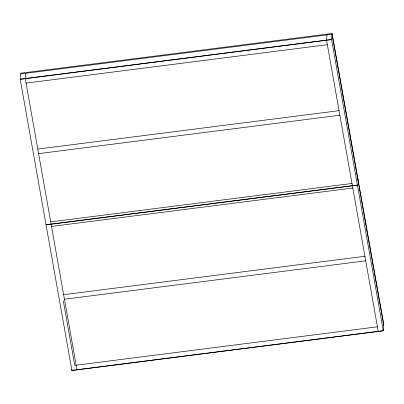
<?xml version="1.0" encoding="UTF-8"?>
<svg xmlns="http://www.w3.org/2000/svg" width="404" height="404" viewBox="0 0 404 404"><rect width="100%" height="100%" fill="white"/><g stroke="black" fill="none" stroke-linecap="round" stroke-linejoin="round"><path stroke-width="0.61" d="M25.699 73.311L25.255 78.563L76.967 369.756M332.088 33.502L331.578 39.602L20.2 79.3L20.71 73.205L332.088 33.502L383.8 324.7L383.29 330.795L71.912 370.498L72.018 369.236M326.977 34.901L326.538 40.153L378.245 331.346M357.883 179.851L357.944 179.103M20.649 73.952L332.027 34.254L383.739 325.447M26.063 83.113L327.346 44.703M37.779 149.086L339.057 110.676M38.587 153.636L339.865 115.226M50.707 221.887L351.985 183.472M51.515 226.437L352.793 188.022M63.635 294.683L364.913 256.272M64.443 299.233L365.721 260.822M377.437 326.796L74.77 365.388L63.307 300.823M71.917 370.402L383.295 330.704M383.29 330.795L331.583 39.506L20.21 79.209L71.912 370.498M46.061 224.806L357.439 185.103L46.061 224.806"/></g></svg>
